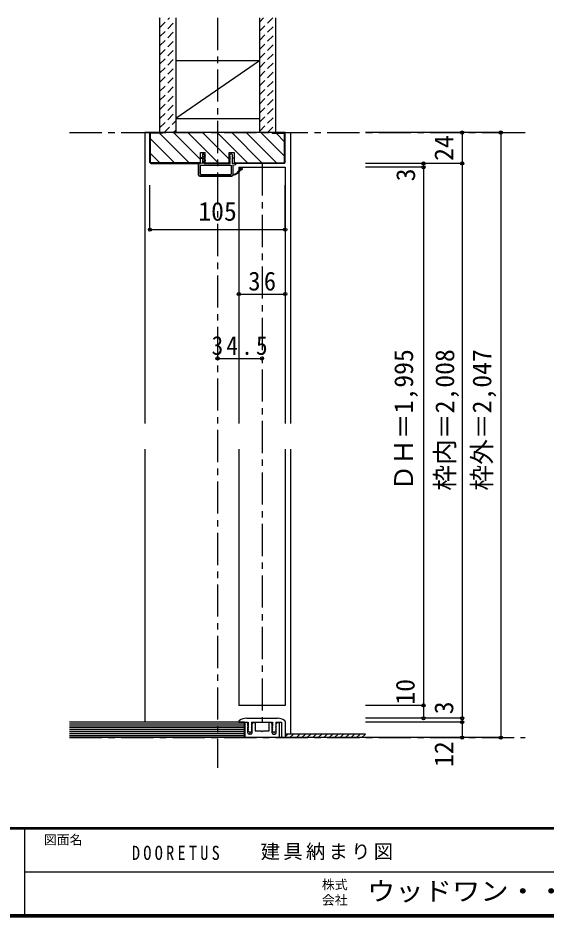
# Model space of a CAD drawing. Units: millimetres at full size, sheet at 1:5. Extents: x -973 to 977, y -718 to 696.
# Drawn here: x -3 to 406, y -701 to -2 of the extents above; entities that cross this region are included whole.
import ezdxf
from ezdxf.enums import TextEntityAlignment as Align

# ---------------------------------------------------------------- set-up
doc = ezdxf.new("R2010")
doc.units = ezdxf.units.MM
doc.header["$LTSCALE"] = 5
doc.header["$PDMODE"] = 32
doc.header["$PDSIZE"] = 2.5
doc.linetypes.add('CHAIN1', pattern=[8, 5, -1, 1, -1])
doc.linetypes.add('DASHED1', pattern=[1.8, 1.2, -0.6])
for name, color, linetype in [('0-0_補助線', 7, 'Continuous'), ('0-1_通り芯', 4, 'CHAIN1'), ('0-3_仕上げ', 7, 'Continuous'), ('0-4_枠', 3, 'Continuous'), ('0-6_扉', 6, 'Continuous'), ('0-7_金物', 7, 'Continuous'), ('0-B_寸法', 4, 'Continuous'), ('0-C_ハッチ', 4, 'DASHED1'), ('F-0_補助線', 7, 'Continuous'), ('F-1_枠', 6, 'Continuous'), ('F-A_文字', 7, 'Continuous')]:
    doc.layers.add(name, color=color, linetype=linetype)
doc.styles.add('ＭＳ ゴシック', font='')
doc.styles.get('ＭＳ ゴシック').set_extended_font_data('MS Gothic')

# ---------------------------------------------------------------- blocks, each defined once
blk = doc.blocks.new('2')
at = {"layer": '0-0_補助線'}
for p, q in [((-9.846, -9.622), (-9.846, 15.078)), ((-8.846, 16.078), (0.354, 16.078)), ((-8.846, 15.878), (0.637, 15.878)), ((-8.446, 14.378), (-8.446, -8.922)), ((-8.146, 14.678), (-1.546, 14.678)), ((-1.246, 14.378), (-1.246, -8.922)), ((0.154, 11.653), (2.154, 11.653)), ((0.154, 11.653), (0.154, -8.497)), ((2.154, 10.953), (2.154, 11.653)), ((3.154, 11.653), (2.512, 10.83)), ((3.154, 11.653), (6.154, 11.653)), ((4.154, 13.753), (4.154, 13.053)), ((5.154, 13.053), (4.512, 13.876)), ((7.154, 13.053), (5.154, 13.053)), ((6.154, 10.953), (6.154, 11.653)), ((7.558, 12.258), (6.516, 10.835)), ((-1.48, -10.622), (-8.846, -10.622)), ((-1.546, -9.222), (-8.146, -9.222)), ((-1.189, -10.85), (-0.732, -12.694)), ((0.354, -12.922), (-0.441, -12.922)), ((0.154, -8.497), (2.154, -8.497)), ((4.154, -9.897), (0.154, -9.897)), ((0.154, -9.897), (0.154, -10.622)), ((0.154, -10.622), (0.645, -12.548)), ((2.154, -7.797), (2.154, -8.497)), ((3.154, -8.497), (2.512, -7.674)), ((3.154, -8.497), (6.154, -8.497)), ((4.154, -10.597), (4.154, -9.897)), ((5.154, -9.897), (4.512, -10.72)), ((7.154, -9.897), (5.154, -9.897)), ((6.154, -7.797), (6.154, -8.497)), ((7.558, -9.101), (6.516, -7.679))]:
    blk.add_line(p, q, dxfattribs=at)
for points in [[(-9.646, 15.078), (-9.646, -9.622), (-9.846, -9.622)], [(4.154, 13.053), (0.154, 13.053), (0.649, 15.723)]]:
    blk.add_lwpolyline(points, dxfattribs=at)
for centre, radius, start, end in [((-8.846, 15.078), 1, 90, 180), ((-8.846, 15.078), 0.8, 90, 180), ((-8.146, 14.378), 0.3, 90, 180), ((-1.546, 14.378), 0.3, 0, 90), ((0.354, 15.778), 0.3, 349.49875, 90), ((2.354, 10.953), 0.2, 180, 322.03043), ((4.354, 13.753), 0.2, 37.96957, 180), ((6.354, 10.953), 0.2, 180, 323.78053), ((7.154, 12.553), 0.5, 323.78053, 90), ((-8.846, -9.622), 1, 180, 270), ((-2.846, -10.72), 6, 179.06153, 259.29815), ((-8.146, -8.922), 0.3, 180, 270), ((-2.846, -10.72), 5.3, 178.93757, 259.29815), ((-1.546, -8.922), 0.3, 270, 0), ((-1.48, -10.922), 0.3, 13.9282, 90), ((-0.441, -12.622), 0.3, 193.9282, 270), ((0.354, -12.622), 0.3, 270, 14.29438), ((2.354, -7.797), 0.2, 37.96957, 180), ((4.354, -10.597), 0.2, 180, 322.03043), ((6.354, -7.797), 0.2, 36.21947, 180), ((7.154, -9.397), 0.5, 270, 36.21947), ((-3.896, -16.272), 0.35, 259.29815, 79.29815)]:
    blk.add_arc(centre, radius, start, end, dxfattribs=at)
blk.add_point((-3.896, -16.622), dxfattribs=at)

msp = doc.modelspace()

# ---------------------------------------------------------------- linework, layer by layer
at = {"layer": '0-1_通り芯'}
for p, q in [((151.51, -2.5), (151.51, -584.892)), ((371.367, -91.5), (390.367, -91.5)), ((186.01, -115.5), (186.01, -549.5)), ((36.653, -561.5), (390.367, -561.5))]:
    msp.add_line(p, q, dxfattribs=at)
at = {"layer": '0-3_仕上げ', "color": 2}
for p, q in [((172.51, -549.5), (36.653, -549.5)), ((172.51, -561.5), (172.51, -549.5)), ((266.367, -561.5), (36.653, -561.5))]:
    msp.add_line(p, q, dxfattribs=at)
at = {"layer": '0-3_仕上げ'}
for p, q in [((172.51, -551), (36.653, -551)), ((172.51, -552.5), (36.653, -552.5)), ((172.51, -554), (36.653, -554)), ((172.51, -555.5), (36.653, -555.5)), ((172.51, -557), (36.653, -557)), ((172.51, -558.5), (36.653, -558.5)), ((204.01, -558.5), (266.367, -558.5)), ((172.51, -560), (36.653, -560))]:
    msp.add_line(p, q, dxfattribs=at)
at = {"layer": '0-4_枠', "color": 4}
for p, q in [((95.01, -91.5), (95.01, -317.5)), ((208.01, -91.5), (208.01, -317.5)), ((95.01, -337.5), (95.01, -549.5)), ((208.01, -337.5), (208.01, -558.5))]:
    msp.add_line(p, q, dxfattribs=at)
at = {"layer": '0-4_枠'}
for p, q in [((99.51, -114.586), (99.51, -92)), ((109.01, -92), (99.51, -92)), ((109.01, -91.5), (109.01, -92)), ((194.01, -92), (194.01, -91.5)), ((194.01, -92), (203.51, -92)), ((203.51, -114.586), (203.51, -92)), ((138.26, -107), (141.96, -107)), ((138.26, -115.5), (138.26, -107)), ((141.96, -115.5), (141.96, -107)), ((160.56, -115.5), (160.56, -107)), ((99.925, -115), (99.51, -114.586)), ((99.717, -115.5), (138.26, -115.5)), ((138.26, -115), (99.925, -115)), ((141.96, -115), (160.56, -115)), ((141.96, -115.5), (160.56, -115.5)), ((164.26, -115), (203.096, -115)), ((203.303, -115.5), (164.26, -115.5)), ((203.096, -115), (203.51, -114.586))]:
    msp.add_line(p, q, dxfattribs=at)
for points in [[(99.717, -115.5), (99.01, -114.793), (99.01, -91.5)], [(203.303, -115.5), (204.01, -114.793), (204.01, -91.5)], [(160.56, -107), (164.26, -107), (164.26, -115.5)]]:
    msp.add_lwpolyline(points, dxfattribs=at)
at = {"layer": '0-6_扉'}
for p, q in [((168.01, -118.5), (204.01, -118.5)), ((168.01, -118.5), (168.01, -317.5)), ((204.01, -118.5), (204.01, -317.5)), ((168.01, -337.5), (168.01, -536.5)), ((204.01, -337.5), (204.01, -536.5)), ((204.01, -536.5), (168.01, -536.5))]:
    msp.add_line(p, q, dxfattribs=at)
at = {"layer": '0-7_金物'}
for p, q in [((168.01, -549.017), (168.01, -549.5)), ((168.01, -549.5), (175.36, -549.5)), ((172.51, -561.5), (172.51, -549.8)), ((173.96, -549.8), (172.51, -549.8)), ((172.61, -549.8), (172.61, -561.5)), ((174.01, -546.5), (198.01, -546.5)), ((174.96, -552.05), (174.96, -550.8)), ((175.36, -549.5), (175.36, -552.5)), ((177.86, -549.5), (177.86, -552.5)), ((177.86, -549.5), (194.16, -549.5)), ((178.26, -552.05), (178.26, -550.8)), ((179.26, -549.8), (180.61, -549.8)), ((180.61, -549.8), (180.61, -556.5)), ((192.76, -549.8), (191.41, -549.8)), ((191.41, -549.8), (191.41, -556.5)), ((193.76, -552.05), (193.76, -550.8)), ((194.16, -549.5), (194.16, -552.5)), ((196.66, -549.5), (196.66, -552.5)), ((196.66, -549.5), (201.01, -549.5)), ((197.06, -552.05), (197.06, -550.8)), ((198.06, -549.8), (199.51, -549.8)), ((199.41, -549.8), (199.41, -561.5)), ((199.51, -561.5), (199.51, -549.8)), ((201.01, -549.5), (201.01, -561.2)), ((204.01, -549.017), (204.01, -561.2)), ((174.96, -552.05), (175.167, -552.396)), ((174.96, -553.05), (175.167, -552.704)), ((174.96, -557.8), (174.96, -553.05)), ((175.153, -552.846), (175.36, -552.5)), ((175.153, -553.154), (175.36, -553.5)), ((175.153, -554.346), (175.36, -554)), ((175.153, -554.654), (175.36, -555)), ((175.153, -555.846), (175.36, -555.5)), ((176.244, -557.34), (175.19, -556.204)), ((175.36, -553.5), (175.36, -554)), ((175.36, -555), (175.36, -555.5)), ((178.03, -556.204), (176.977, -557.34)), ((178.067, -552.846), (177.86, -552.5)), ((178.067, -553.154), (177.86, -553.5)), ((177.86, -553.5), (177.86, -554)), ((178.067, -554.346), (177.86, -554)), ((178.067, -554.654), (177.86, -555)), ((177.86, -555), (177.86, -555.5)), ((178.067, -555.846), (177.86, -555.5)), ((178.26, -552.05), (178.053, -552.396)), ((178.26, -553.05), (178.053, -552.704)), ((178.26, -557.8), (178.26, -553.05)), ((185.51, -556.5), (180.61, -556.5)), ((186.01, -557), (185.51, -556.5)), ((186.01, -557), (186.51, -556.5)), ((191.41, -556.5), (186.51, -556.5)), ((193.76, -552.05), (193.968, -552.396)), ((193.76, -553.05), (193.968, -552.704)), ((193.76, -557.8), (193.76, -553.05)), ((193.953, -552.846), (194.16, -552.5)), ((193.953, -553.154), (194.16, -553.5)), ((193.953, -554.346), (194.16, -554)), ((193.953, -554.654), (194.16, -555)), ((193.953, -555.846), (194.16, -555.5)), ((195.044, -557.34), (193.99, -556.204)), ((194.16, -553.5), (194.16, -554)), ((194.16, -555), (194.16, -555.5)), ((196.83, -556.204), (195.777, -557.34)), ((196.867, -552.846), (196.66, -552.5)), ((196.867, -553.154), (196.66, -553.5)), ((196.66, -553.5), (196.66, -554)), ((196.867, -554.346), (196.66, -554)), ((196.867, -554.654), (196.66, -555)), ((196.66, -555), (196.66, -555.5)), ((196.867, -555.846), (196.66, -555.5)), ((197.06, -552.05), (196.853, -552.396)), ((197.06, -553.05), (196.853, -552.704)), ((197.06, -557.8), (197.06, -553.05)), ((199.51, -561.5), (172.51, -561.5)), ((177.26, -558.8), (175.96, -558.8)), ((194.76, -558.8), (196.06, -558.8)), ((201.01, -561.2), (204.01, -561.2))]:
    msp.add_line(p, q, dxfattribs=at)
for centre, radius, start, end in [((169.01, -549.017), 1, 123.74899, 180), ((174.01, -556.5), 10, 90, 123.74899), ((173.96, -550.8), 1, 0, 90), ((179.26, -550.8), 1, 90, 180), ((192.76, -550.8), 1, 0, 90), ((198.06, -550.8), 1, 90, 180), ((198.01, -556.5), 10, 56.25101, 90), ((203.01, -549.017), 1, 0, 56.25101), ((175.96, -557.8), 1, 180, 270), ((175.41, -553), 0.3, 149.05366, 210.94634), ((175.41, -554.5), 0.3, 149.05366, 210.94634), ((175.41, -556), 0.3, 149.05366, 222.83826), ((174.91, -552.55), 0.3, 329.05368, 30.94635), ((176.61, -557), 0.5, 222.83826, 317.16174), ((177.26, -557.8), 1, 270, 0), ((178.31, -552.55), 0.3, 149.05365, 210.94632), ((177.81, -556), 0.3, 317.16174, 30.94634), ((177.81, -553), 0.3, 329.05366, 30.94634), ((177.81, -554.5), 0.3, 329.05366, 30.94634), ((194.76, -557.8), 1, 180, 270), ((194.21, -553), 0.3, 149.05366, 210.94634), ((194.21, -554.5), 0.3, 149.05366, 210.94634), ((194.21, -556), 0.3, 149.05366, 222.83826), ((193.71, -552.55), 0.3, 329.05368, 30.94635), ((195.41, -557), 0.5, 222.83826, 317.16174), ((196.06, -557.8), 1, 270, 0), ((197.11, -552.55), 0.3, 149.05365, 210.94632), ((196.61, -556), 0.3, 317.16174, 30.94634), ((196.61, -553), 0.3, 329.05366, 30.94634), ((196.61, -554.5), 0.3, 329.05366, 30.94634)]:
    msp.add_arc(centre, radius, start, end, dxfattribs=at)
at = {"layer": '0-B_寸法', "linetype": 'DASHED1'}
for p, q in [((106.51, -10.111), (114.121, -2.5)), ((106.51, -3.04), (107.05, -2.5)), ((106.51, -17.182), (119.01, -4.682)), ((184.01, -5.748), (187.258, -2.5)), ((184.01, -12.819), (194.329, -2.5)), ((106.51, -24.253), (119.01, -11.753)), ((184.01, -19.89), (196.51, -7.39)), ((106.51, -31.324), (119.01, -18.824)), ((184.01, -26.961), (196.51, -14.461)), ((106.51, -38.395), (119.01, -25.895)), ((184.01, -34.032), (196.51, -21.532)), ((106.51, -45.466), (119.01, -32.966)), ((184.01, -41.103), (196.51, -28.603)), ((106.51, -52.537), (119.01, -40.037)), ((184.01, -48.174), (196.51, -35.674)), ((106.51, -59.608), (119.01, -47.108)), ((184.01, -55.246), (196.51, -42.746)), ((106.51, -66.68), (119.01, -54.18)), ((184.01, -62.317), (196.51, -49.817)), ((106.51, -73.751), (119.01, -61.251)), ((184.01, -69.388), (196.51, -56.888)), ((106.51, -80.822), (119.01, -68.322)), ((184.01, -76.459), (196.51, -63.959)), ((106.51, -87.893), (119.01, -75.393)), ((184.01, -83.53), (196.51, -71.03)), ((109.974, -91.5), (119.01, -82.464)), ((184.01, -90.601), (196.51, -78.101)), ((117.045, -91.5), (119.01, -89.535)), ((190.182, -91.5), (196.51, -85.172))]:
    msp.add_line(p, q, dxfattribs=at)
at = {"layer": '0-B_寸法', "color": 2}
for p, q in [((106.51, -2.5), (106.51, -91.5)), ((119.01, -2.5), (119.01, -91.5)), ((184.01, -2.5), (184.01, -91.5)), ((196.51, -2.5), (196.51, -91.5))]:
    msp.add_line(p, q, dxfattribs=at)
at = {"layer": '0-B_寸法', "color": 7}
msp.add_line((119.01, -80.234), (184.01, -35.5), dxfattribs=at)
at = {"layer": '0-B_寸法', "color": 3}
for p, q in [((119.01, -35.5), (184.01, -35.5)), ((119.01, -80.5), (184.01, -80.5)), ((204.01, -91.5), (99.01, -91.5))]:
    msp.add_line(p, q, dxfattribs=at)
at = {"layer": '0-B_寸法', "linetype": 'CHAIN1'}
msp.add_line((36.653, -91.5), (390.367, -91.5), dxfattribs=at)
at = {"layer": '0-B_寸法'}
for p, q in [((99.01, -91.5), (95.01, -91.5)), ((204.01, -91.5), (208.01, -91.5)), ((371.367, -91.5), (266.367, -91.5)), ((341.367, -91.5), (341.367, -546.5)), ((371.367, -91.5), (371.367, -561.5)), ((341.367, -115.5), (266.367, -115.5)), ((311.367, -118.5), (266.367, -118.5)), ((311.367, -115.5), (311.367, -546.5)), ((99.01, -166.922), (99.01, -132.4)), ((168.01, -216.922), (204.01, -216.922)), ((151.51, -266.922), (186.01, -266.922)), ((311.367, -536.5), (266.367, -536.5)), ((341.367, -546.5), (266.367, -546.5)), ((341.367, -549.5), (266.367, -549.5)), ((341.367, -549.5), (266.367, -549.5)), ((341.367, -549.5), (341.367, -546.5)), ((341.367, -549.5), (341.367, -561.5)), ((371.367, -561.5), (266.367, -561.5))]:
    msp.add_line(p, q, dxfattribs=at)
msp.add_lwpolyline([(99.01, -166.922), (204.01, -166.922), (204.01, -132.4)], dxfattribs=at)
at = {"layer": '0-B_寸法', "color": 7}
for p in [(341.367, -91.5), (371.367, -91.5), (311.367, -115.5), (311.367, -118.5), (341.367, -115.5), (99.01, -166.922), (204.01, -166.922), (168.01, -216.922), (204.01, -216.922), (151.51, -266.922), (186.01, -266.922), (311.367, -536.5), (311.367, -546.5), (341.367, -546.5), (341.367, -549.5), (341.367, -561.5), (371.367, -561.5)]:
    msp.add_point(p, dxfattribs=at)
at = {"layer": '0-C_ハッチ', "linetype": 'Continuous'}
for p, q in [((99.51, -96.412), (118.099, -115)), ((106.412, -92), (129.412, -115)), ((117.226, -91.5), (138.26, -112.534)), ((128.54, -91.5), (152.04, -115)), ((139.853, -91.5), (160.56, -112.207)), ((151.168, -91.5), (174.667, -115)), ((162.481, -91.5), (185.981, -115)), ((173.795, -91.5), (197.295, -115)), ((185.108, -91.5), (203.51, -109.902)), ((196.922, -92), (203.51, -98.588)), ((99.51, -107.725), (106.785, -115)), ((204.01, -560.911), (206.421, -558.5)), ((207.664, -561.5), (210.664, -558.5)), ((212.664, -561.5), (215.664, -558.5)), ((216.906, -561.5), (219.906, -558.5)), ((221.149, -561.5), (224.149, -558.5)), ((225.392, -561.5), (228.392, -558.5)), ((229.634, -561.5), (232.634, -558.5)), ((233.877, -561.5), (236.877, -558.5)), ((238.12, -561.5), (241.12, -558.5)), ((242.362, -561.5), (245.362, -558.5)), ((246.605, -561.5), (249.605, -558.5)), ((250.848, -561.5), (253.848, -558.5)), ((255.09, -561.5), (258.09, -558.5)), ((259.333, -561.5), (262.333, -558.5)), ((263.575, -561.5), (266.367, -558.708))]:
    msp.add_line(p, q, dxfattribs=at)
at = {"layer": 'F-1_枠'}
for p, q in [((976.653, -631.667), (-973.347, -631.667)), ((976.653, -632.5), (-973.347, -632.5)), ((1.653, -632.5), (1.653, -699.167)), ((1.653, -665.833), (974.986, -665.834)), ((976.653, -699.167), (-973.347, -699.167)), ((976.653, -700), (-973.347, -700)), ((976.653, -700.833), (-973.347, -700.833))]:
    msp.add_line(p, q, dxfattribs=at)

# ---------------------------------------------------------------- block references
at = {"layer": '0-0_補助線', "rotation": 90}
msp.add_blockref('2', (152.838, -115.654), dxfattribs=at)

# ---------------------------------------------------------------- texts
at = {"layer": '0-B_寸法', "color": 7, "style": 'ＭＳ ゴシック'}
for s, p in [('24', (338.867, -113.5)), ('3', (309.204, -129.385)), ('ＤＨ＝1,995', (307.677, -369.632)), ('枠内＝2,008', (339.597, -369.632)), ('枠外＝2,047', (368.428, -369.632)), ('10', (308.867, -535.875)), ('3', (338.867, -543.347)), ('12', (338.867, -584.279))]:
    msp.add_text(s, height=14.66, rotation=90, dxfattribs=at).set_placement(p, align=Align.BOTTOM_LEFT)
msp.add_text('105', height=14.66, dxfattribs=at).set_placement((136.51, -164.422), align=Align.BOTTOM_LEFT)
at = {"layer": '0-B_寸法', "color": 7, "char_height": 14.66, "attachment_point": 7, "style": 'ＭＳ ゴシック'}
for s, insert in [('\\T1.27;\\W0.95;36', (175.385, -214.422)), ('\\T1.28;\\W0.9;34.5', (146.885, -264.422))]:
    msp.add_mtext(s, dxfattribs=dict(at, insert=insert))
at = {"layer": 'F-0_補助線', "char_height": 11, "attachment_point": 7, "style": 'ＭＳ ゴシック'}
for s, insert in [('\\T1.39;\\W0.85;DOORETUS', (84.986, -656.667)), ('\\T1.17;建具納まり図', (184.986, -656.667))]:
    msp.add_mtext(s, dxfattribs=dict(at, insert=insert))
at = {"layer": 'F-A_文字', "style": 'ＭＳ ゴシック'}
for s, p in [('図面名', (16.653, -646.667)), ('株式', (232.486, -681.5)), ('会社', (232.486, -693.5))]:
    msp.add_text(s, height=7.331, dxfattribs=at).set_placement(p, align=Align.BOTTOM_LEFT)
at = {"layer": 'F-A_文字', "style": 'ＭＳ ゴシック', "width": 1.1}
msp.add_text('ウッドワン・・・', height=14.66, dxfattribs=at).set_placement((267.486, -692.5), align=Align.BOTTOM_LEFT)

doc.saveas('drawing.dxf')
